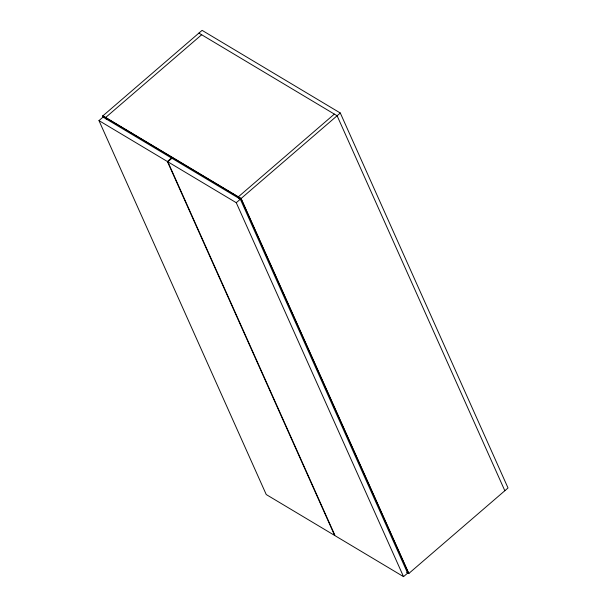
<?xml version="1.0" encoding="UTF-8"?>
<svg xmlns="http://www.w3.org/2000/svg" width="607" height="607" viewBox="0 0 607 607"><rect width="100%" height="100%" fill="white"/><g stroke="black" fill="none" stroke-linecap="round" stroke-linejoin="round"><path stroke-width="0.91" d="M103.562 117.659L102.788 115.929L202.085 30.35L340.299 113.008L508.029 487.975L408.723 573.554L406.652 572.318M98.971 120.596L103.053 117.083L171.462 157.995L167.388 161.515L98.971 120.596L266.245 494.546L334.662 535.457L167.388 161.515M201.661 34.751L105.55 117.583L106.324 119.306M167.843 161.788L171.925 158.275L240.334 199.187L407.616 573.137L403.534 576.65L335.117 535.738L167.843 161.788L236.26 202.7L403.534 576.65M334.343 114.101L238.232 196.934L239.006 198.664M236.26 202.7L240.334 199.187M102.788 115.929L240.994 198.588L340.299 113.008M198.899 33.104L337.105 115.755L504.834 490.729M407.449 572.636L408.83 573.463L241.1 198.497L102.894 115.838L103.668 117.568M240.994 198.588L408.723 573.554"/></g></svg>
